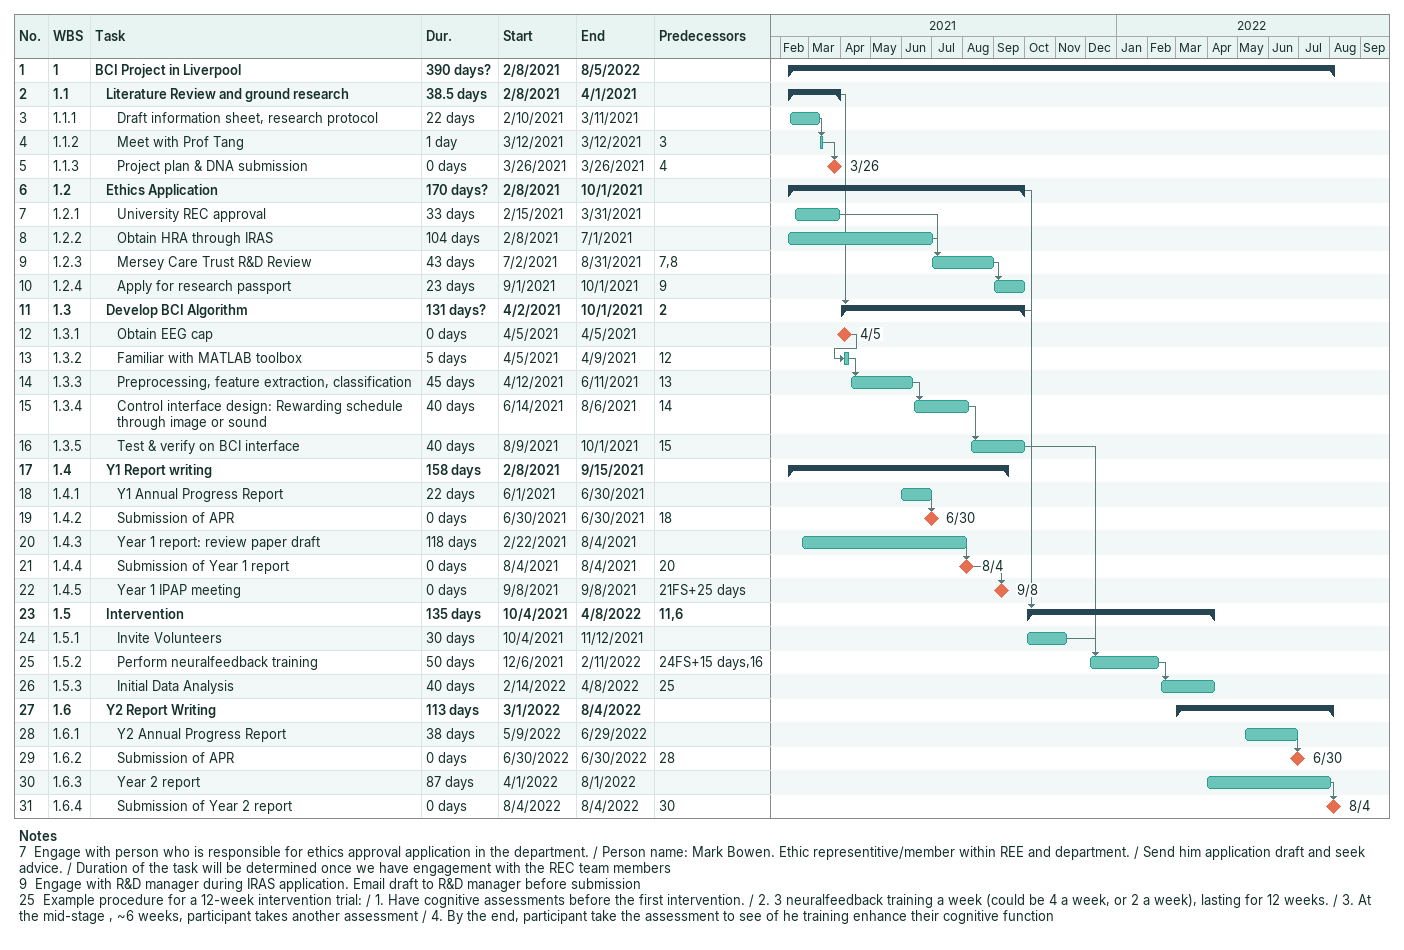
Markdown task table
| ID | WBS | Task | Duration | Start | Finish | Predecessors |
|---|---|---|---|---|---|---|
| 1 | 1 | **BCI Project in Liverpool** | 390d? | 2021-02-08 | 2022-08-05 |  |
| 2 | 1.1 | **Literature Review and ground research** | 38.5d | 2021-02-08 | 2021-04-01 |  |
| 3 | 1.1.1 | Draft information sheet, research protocol | 22d | 2021-02-10 | 2021-03-11 |  |
| 4 | 1.1.2 | Meet with Prof Tang | 1d | 2021-03-12 | 2021-03-12 | 3 |
| 5 | 1.1.3 | Project plan & DNA submission | 0d | 2021-03-26 | 2021-03-26 | 4 |
| 6 | 1.2 | **Ethics Application** | 170d? | 2021-02-08 | 2021-10-01 |  |
| 7 | 1.2.1 | University REC approval | 33d | 2021-02-15 | 2021-03-31 |  |
| 8 | 1.2.2 | Obtain HRA through IRAS | 104d | 2021-02-08 | 2021-07-01 |  |
| 9 | 1.2.3 | Mersey Care Trust R&D Review | 43d | 2021-07-02 | 2021-08-31 | 7, 8 |
| 10 | 1.2.4 | Apply for research passport | 23d | 2021-09-01 | 2021-10-01 | 9 |
| 11 | 1.3 | **Develop BCI Algorithm** | 131d? | 2021-04-02 | 2021-10-01 | 2 |
| 12 | 1.3.1 | Obtain EEG cap | 0d | 2021-04-05 | 2021-04-05 |  |
| 13 | 1.3.2 | Familiar with MATLAB toolbox | 5d | 2021-04-05 | 2021-04-09 | 12 |
| 14 | 1.3.3 | Preprocessing, feature extraction, classification | 45d | 2021-04-12 | 2021-06-11 | 13 |
| 15 | 1.3.4 | Control interface design: Rewarding schedule through image or sound | 40d | 2021-06-14 | 2021-08-06 | 14 |
| 16 | 1.3.5 | Test & verify on BCI interface | 40d | 2021-08-09 | 2021-10-01 | 15 |
| 17 | 1.4 | **Y1 Report writing** | 158d | 2021-02-08 | 2021-09-15 |  |
| 18 | 1.4.1 | Y1 Annual Progress Report | 22d | 2021-06-01 | 2021-06-30 |  |
| 19 | 1.4.2 | Submission of APR | 0d | 2021-06-30 | 2021-06-30 | 18 |
| 20 | 1.4.3 | Year 1 report: review paper draft | 118d | 2021-02-22 | 2021-08-04 |  |
| 21 | 1.4.4 | Submission of Year 1 report | 0d | 2021-08-04 | 2021-08-04 | 20 |
| 22 | 1.4.5 | Year 1 IPAP meeting | 0d | 2021-09-08 | 2021-09-08 | 21FS+25d |
| 23 | 1.5 | **Intervention** | 135d | 2021-10-04 | 2022-04-08 | 11, 6 |
| 24 | 1.5.1 | Invite Volunteers | 30d | 2021-10-04 | 2021-11-12 |  |
| 25 | 1.5.2 | Perform neuralfeedback training | 50d | 2021-12-06 | 2022-02-11 | 24FS+15d, 16 |
| 26 | 1.5.3 | Initial Data Analysis | 40d | 2022-02-14 | 2022-04-08 | 25 |
| 27 | 1.6 | **Y2 Report Writing** | 113d | 2022-03-01 | 2022-08-04 |  |
| 28 | 1.6.1 | Y2 Annual Progress Report | 38d | 2022-05-09 | 2022-06-29 |  |
| 29 | 1.6.2 | Submission of APR | 0d | 2022-06-30 | 2022-06-30 | 28 |
| 30 | 1.6.3 | Year 2 report | 87d | 2022-04-01 | 2022-08-01 |  |
| 31 | 1.6.4 | Submission of Year 2 report | 0d | 2022-08-04 | 2022-08-04 | 30 |

Notes
- 7: Engage with person who is responsible for ethics approval application in the department. / Person name: Mark Bowen. Ethic representitive/member within REE and department. / Send him application draft and seek advice. / Duration of the task will be determined once we have engagement with the REC team members
- 9: Engage with R&D manager during IRAS application. Email draft to R&D manager before submission
- 25: Example procedure for a 12-week intervention trial: / 1. Have cognitive assessments before the first intervention. / 2. 3 neuralfeedback training a week (could be 4 a week, or 2 a week), lasting for 12 weeks. / 3. At the mid-stage , ~6 weeks, participant takes another assessment / 4. By the end, participant take the assessment to see of he training enhance their cognitive function
